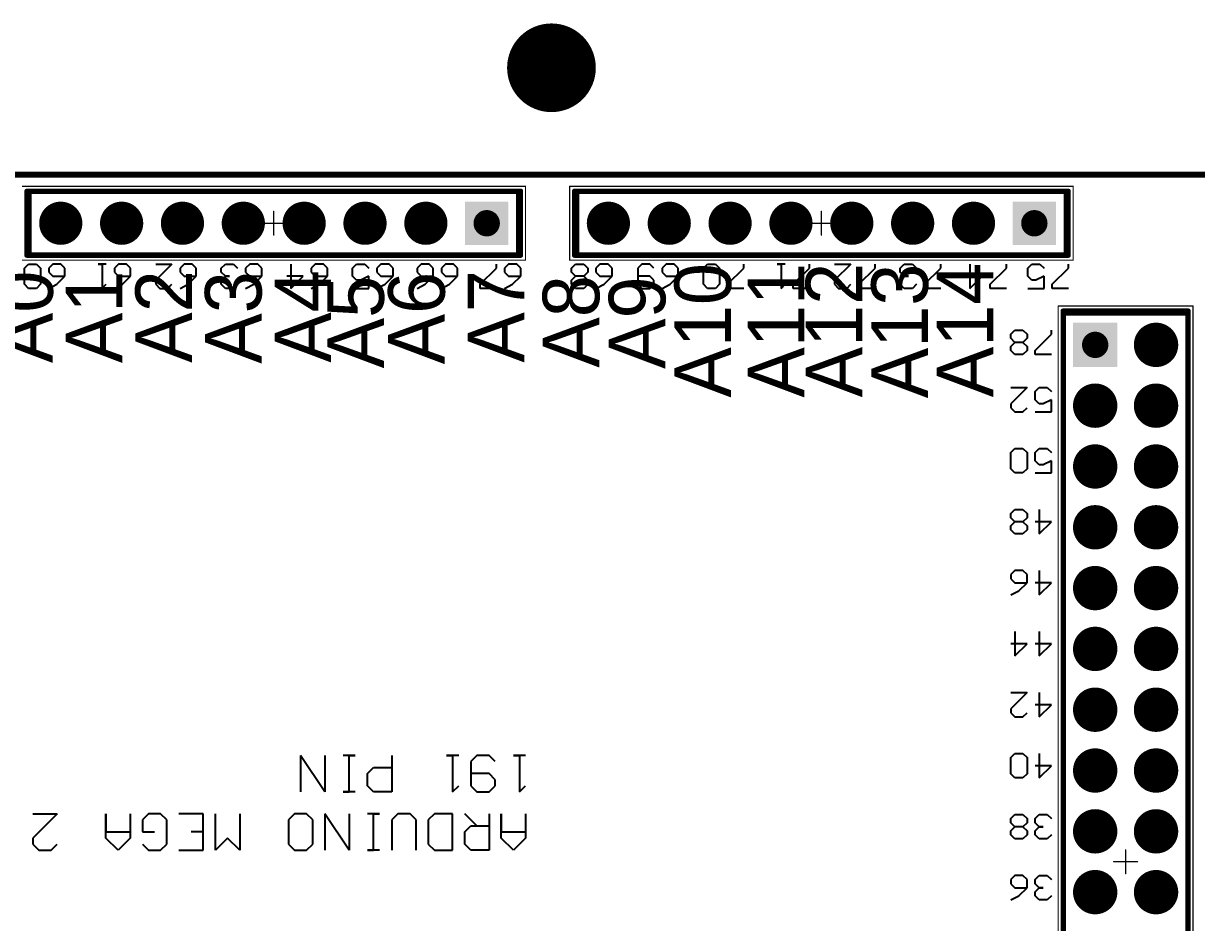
# Model space of a CAD drawing. Header units: millimetres. Extents: x 87 to 293, y -26 to 48.
# Drawn here: x 218.35 to 267.32, y 9.62 to 47.18 of the extents above; entities that cross this region are included whole.
import ezdxf

# ---------------------------------------------------------------- set-up
doc = ezdxf.new("R2010")
doc.units = ezdxf.units.MM
for name, color, linetype in [('BottomLayer', 5, 'Continuous'), ('BottomOverlay', 54, 'Continuous'), ('BottomSolder', 6, 'Continuous'), ('Mechanical13', 56, 'Continuous'), ('Mechanical15', 56, 'Continuous'), ('MultiLayer', 9, 'Continuous'), ('PadHoleLayer', 156, 'Continuous'), ('TopLayer', 1, 'Continuous'), ('TopOverlay', 2, 'Continuous'), ('TopSolder', 216, 'Continuous'), ('ViaHoleLayer', 16, 'Continuous')]:
    doc.layers.add(name, color=color, linetype=linetype)

# ---------------------------------------------------------------- blocks, each defined once
blk = doc.blocks.new('MEGA2560_8')
at = {"layer": 'BottomLayer'}
for points, const_width in [([(-34.702, 3.81, 1), (-33.878, 3.81, 1)], 0.825), ([(-32.162, 3.81, 1), (-31.338, 3.81, 1)], 0.825), ([(-34.702, 1.27, 1), (-33.878, 1.27, 1)], 0.825), ([(-32.162, 1.27, 1), (-31.338, 1.27, 1)], 0.825), ([(-34.702, -1.27, 1), (-33.878, -1.27, 1)], 0.825), ([(-32.162, -1.27, 1), (-31.338, -1.27, 1)], 0.825), ([(-34.702, -3.81, 1), (-33.878, -3.81, 1)], 0.825), ([(-32.162, -3.81, 1), (-31.338, -3.81, 1)], 0.825), ([(-34.702, -6.35, 1), (-33.878, -6.35, 1)], 0.825), ([(-32.162, -6.35, 1), (-31.338, -6.35, 1)], 0.825), ([(-34.702, -8.89, 1), (-33.878, -8.89, 1)], 0.825), ([(-32.162, -8.89, 1), (-31.338, -8.89, 1)], 0.825), ([(-34.702, -11.43, 1), (-33.878, -11.43, 1)], 0.825), ([(-32.162, -11.43, 1), (-31.338, -11.43, 1)], 0.825), ([(-34.702, -13.97, 1), (-33.878, -13.97, 1)], 0.825), ([(-32.162, -13.97, 1), (-31.338, -13.97, 1)], 0.825), ([(-34.702, -16.51, 1), (-33.878, -16.51, 1)], 0.825), ([(-32.162, -16.51, 1), (-31.338, -16.51, 1)], 0.825), ([(-34.702, -19.05, 1), (-33.878, -19.05, 1)], 0.825), ([(-27.07, -24.13, 1), (-26.27, -24.13, 1)], 0.8), ([(-24.53, -24.13, 1), (-23.73, -24.13, 1)], 0.8), ([(-21.99, -24.13, 1), (-21.19, -24.13, 1)], 0.8), ([(-19.45, -24.13, 1), (-18.65, -24.13, 1)], 0.8), ([(-16.91, -24.13, 1), (-16.11, -24.13, 1)], 0.8), ([(-14.37, -24.13, 1), (-13.57, -24.13, 1)], 0.8), ([(-11.83, -24.13, 1), (-11.03, -24.13, 1)], 0.8), ([(-4.21, -24.13, 1), (-3.41, -24.13, 1)], 0.8), ([(-1.67, -24.13, 1), (-0.87, -24.13, 1)], 0.8), ([(0.87, -24.13, 1), (1.67, -24.13, 1)], 0.8), ([(3.41, -24.13, 1), (4.21, -24.13, 1)], 0.8), ([(5.95, -24.13, 1), (6.75, -24.13, 1)], 0.8), ([(8.49, -24.13, 1), (9.29, -24.13, 1)], 0.8), ([(11.03, -24.13, 1), (11.83, -24.13, 1)], 0.8)]:
    blk.add_lwpolyline(points, format="xyb", close=True, dxfattribs=dict(at, const_width=const_width))
for points in [[(-30.925, -19.875), (-30.925, -18.225), (-32.575, -19.875), (-32.575, -18.225)], [(-30.01, -24.93), (-28.41, -24.93), (-30.01, -23.33), (-28.41, -23.33)], [(-7.15, -24.93), (-5.55, -24.93), (-7.15, -23.33), (-5.55, -23.33)]]:
    blk.add_solid(points, dxfattribs=at)
at = {"layer": 'BottomOverlay'}
for p, q in [((-7.973, 1.55), (-7.465, 2.057)), ((-7.465, 2.057), (-6.958, 1.55)), ((-6.45, 0.534), (-6.45, 2.057)), ((-6.45, 2.057), (-5.688, 2.057)), ((-5.688, 2.057), (-5.434, 1.804)), ((-4.926, 2.057), (-4.926, 0.534)), ((-4.164, 2.057), (-4.926, 2.057)), ((-3.911, 1.804), (-4.164, 2.057)), ((-3.403, 2.057), (-3.403, 0.788)), ((-2.387, 0.788), (-2.387, 2.057)), ((-1.879, 2.057), (-1.371, 2.057)), ((-1.371, 2.057), (-1.625, 2.057)), ((-1.625, 2.057), (-1.625, 0.534)), ((-0.61, 0.534), (-0.61, 2.057)), ((-0.61, 2.057), (0.406, 0.534)), ((0.406, 0.534), (0.406, 2.057)), ((1.168, 2.057), (0.914, 1.804)), ((1.676, 2.057), (1.168, 2.057)), ((1.93, 1.804), (1.676, 2.057)), ((3.961, 0.534), (3.961, 2.057)), ((3.961, 2.057), (4.469, 1.55)), ((4.469, 1.55), (4.977, 2.057)), ((4.977, 2.057), (4.977, 0.534)), ((6.5, 2.057), (5.484, 2.057)), ((5.484, 2.057), (5.484, 0.534)), ((7.262, 2.057), (7.008, 1.804)), ((7.77, 2.057), (7.262, 2.057)), ((8.024, 1.804), (7.77, 2.057)), ((8.531, 1.55), (9.039, 2.057)), ((9.039, 2.057), (9.547, 1.55)), ((11.832, 2.057), (11.578, 1.804)), ((12.34, 2.057), (11.832, 2.057)), ((12.594, 1.804), (12.34, 2.057)), ((-7.973, 0.534), (-7.973, 1.55)), ((-6.958, 1.55), (-6.958, 0.534)), ((-5.434, 1.804), (-5.434, 1.296)), ((-3.911, 0.788), (-3.911, 1.804)), ((0.914, 1.804), (0.914, 0.788)), ((1.93, 0.788), (1.93, 1.804)), ((7.008, 1.804), (7.008, 0.788)), ((8.531, 0.534), (8.531, 1.55)), ((9.547, 1.55), (9.547, 0.534)), ((11.578, 0.534), (12.594, 1.55)), ((12.594, 1.55), (12.594, 1.804)), ((-6.958, 1.296), (-7.973, 1.296)), ((-6.958, 0.534), (-6.958, 1.296)), ((-5.688, 1.042), (-6.45, 1.042)), ((-5.942, 1.042), (-5.434, 0.534)), ((-5.434, 1.296), (-5.688, 1.042)), ((5.484, 1.296), (5.992, 1.296)), ((8.024, 1.296), (7.516, 1.296)), ((8.024, 0.788), (8.024, 1.296)), ((9.547, 1.296), (8.531, 1.296)), ((9.547, 0.534), (9.547, 1.296)), ((-4.926, 0.534), (-4.164, 0.534)), ((-4.164, 0.534), (-3.911, 0.788)), ((-3.403, 0.788), (-3.149, 0.534)), ((-3.149, 0.534), (-2.641, 0.534)), ((-2.641, 0.534), (-2.387, 0.788)), ((-1.625, 0.534), (-1.879, 0.534)), ((-1.879, 0.534), (-1.371, 0.534)), ((0.914, 0.788), (1.168, 0.534)), ((1.168, 0.534), (1.676, 0.534)), ((1.676, 0.534), (1.93, 0.788)), ((5.484, 0.534), (6.5, 0.534)), ((7.008, 0.788), (7.262, 0.534)), ((7.262, 0.534), (7.77, 0.534)), ((7.77, 0.534), (8.024, 0.788)), ((12.594, 0.534), (11.578, 0.534)), ((-7.719, -0.38), (-7.973, -0.634)), ((-7.719, -1.904), (-7.719, -0.38)), ((-6.45, -0.38), (-6.704, -0.634)), ((-5.942, -0.38), (-6.45, -0.38)), ((-5.688, -0.634), (-5.942, -0.38)), ((-4.926, -0.38), (-5.18, -0.634)), ((-4.926, -1.904), (-4.926, -0.38)), ((-2.387, -1.904), (-2.387, -0.38)), ((-2.387, -0.38), (-1.625, -0.38)), ((-1.625, -0.38), (-1.371, -0.634)), ((-0.864, -0.38), (-0.356, -0.38)), ((-0.356, -0.38), (-0.61, -0.38)), ((-0.61, -0.38), (-0.61, -1.904)), ((0.406, -1.904), (0.406, -0.38)), ((0.406, -0.38), (1.422, -1.904)), ((1.422, -1.904), (1.422, -0.38)), ((-6.704, -0.634), (-6.704, -0.888)), ((-6.704, -0.888), (-6.45, -1.142)), ((-5.688, -1.65), (-5.688, -0.634)), ((-1.371, -0.634), (-1.371, -1.142)), ((-6.45, -1.142), (-5.688, -1.142)), ((-1.625, -1.396), (-2.387, -1.396)), ((-1.371, -1.142), (-1.625, -1.396)), ((-7.973, -1.904), (-7.465, -1.904)), ((-7.465, -1.904), (-7.719, -1.904)), ((-6.704, -1.65), (-6.45, -1.904)), ((-6.45, -1.904), (-5.942, -1.904)), ((-5.942, -1.904), (-5.688, -1.65)), ((-5.18, -1.904), (-4.672, -1.904)), ((-4.672, -1.904), (-4.926, -1.904)), ((-0.61, -1.904), (-0.864, -1.904)), ((-0.864, -1.904), (-0.356, -1.904))]:
    blk.add_line(p, q, dxfattribs=at)
at = {"layer": 'BottomSolder'}
for points, const_width in [([(-34.753, 3.81, 1), (-33.827, 3.81, 1)], 0.927), ([(-32.213, 3.81, 1), (-31.287, 3.81, 1)], 0.927), ([(-34.753, 1.27, 1), (-33.827, 1.27, 1)], 0.927), ([(-32.213, 1.27, 1), (-31.287, 1.27, 1)], 0.927), ([(-34.753, -1.27, 1), (-33.827, -1.27, 1)], 0.927), ([(-32.213, -1.27, 1), (-31.287, -1.27, 1)], 0.927), ([(-34.753, -3.81, 1), (-33.827, -3.81, 1)], 0.927), ([(-32.213, -3.81, 1), (-31.287, -3.81, 1)], 0.927), ([(-34.753, -6.35, 1), (-33.827, -6.35, 1)], 0.927), ([(-32.213, -6.35, 1), (-31.287, -6.35, 1)], 0.927), ([(-34.753, -8.89, 1), (-33.827, -8.89, 1)], 0.927), ([(-32.213, -8.89, 1), (-31.287, -8.89, 1)], 0.927), ([(-34.753, -11.43, 1), (-33.827, -11.43, 1)], 0.927), ([(-32.213, -11.43, 1), (-31.287, -11.43, 1)], 0.927), ([(-34.753, -13.97, 1), (-33.827, -13.97, 1)], 0.927), ([(-32.213, -13.97, 1), (-31.287, -13.97, 1)], 0.927), ([(-34.753, -16.51, 1), (-33.827, -16.51, 1)], 0.927), ([(-32.213, -16.51, 1), (-31.287, -16.51, 1)], 0.927), ([(-34.753, -19.05, 1), (-33.827, -19.05, 1)], 0.927), ([(-27.121, -24.13, 1), (-26.219, -24.13, 1)], 0.902), ([(-24.581, -24.13, 1), (-23.679, -24.13, 1)], 0.902), ([(-22.041, -24.13, 1), (-21.139, -24.13, 1)], 0.902), ([(-19.501, -24.13, 1), (-18.599, -24.13, 1)], 0.902), ([(-16.961, -24.13, 1), (-16.059, -24.13, 1)], 0.902), ([(-14.421, -24.13, 1), (-13.519, -24.13, 1)], 0.902), ([(-11.881, -24.13, 1), (-10.979, -24.13, 1)], 0.902), ([(-4.261, -24.13, 1), (-3.359, -24.13, 1)], 0.902), ([(-1.721, -24.13, 1), (-0.819, -24.13, 1)], 0.902), ([(0.819, -24.13, 1), (1.721, -24.13, 1)], 0.902), ([(3.359, -24.13, 1), (4.261, -24.13, 1)], 0.902), ([(5.899, -24.13, 1), (6.801, -24.13, 1)], 0.902), ([(8.439, -24.13, 1), (9.341, -24.13, 1)], 0.902), ([(10.979, -24.13, 1), (11.881, -24.13, 1)], 0.902)]:
    blk.add_lwpolyline(points, format="xyb", close=True, dxfattribs=dict(at, const_width=const_width))
for points in [[(-30.823, -19.977), (-30.823, -18.123), (-32.677, -19.977), (-32.677, -18.123)], [(-30.112, -25.032), (-28.308, -25.032), (-30.112, -23.228), (-28.308, -23.228)], [(-7.252, -25.032), (-5.448, -25.032), (-7.252, -23.228), (-5.448, -23.228)]]:
    blk.add_solid(points, dxfattribs=at)
at = {"layer": 'Mechanical13', "const_width": 0.1}
for points in [[(-35.56, 25.4), (-35.56, -20.32)], [(-30.48, 25.4), (-30.48, -20.32)], [(-30.48, -20.32), (-35.56, -20.32)], [(-30.48, -22.86), (-30.48, -25.4)], [(-10.16, -22.86), (-30.48, -22.86)], [(-10.16, -22.86), (-10.16, -25.4)], [(-7.62, -22.86), (-7.62, -25.4)], [(12.7, -22.86), (-7.62, -22.86)], [(12.7, -22.86), (12.7, -25.4)], [(-10.16, -25.4), (-30.48, -25.4)], [(12.7, -25.4), (-7.62, -25.4)]]:
    blk.add_lwpolyline(points, dxfattribs=at)
at = {"layer": 'Mechanical13', "const_width": 0.05}
for points in [[(-35.585, -20.32, 1), (-35.535, -20.32, 1)], [(-35.585, -20.32, 1), (-35.535, -20.32, 1)], [(-30.505, -20.32, 1), (-30.455, -20.32, 1)], [(-30.505, -20.32, 1), (-30.455, -20.32, 1)], [(-30.505, -22.86, 1), (-30.455, -22.86, 1)], [(-30.505, -22.86, 1), (-30.455, -22.86, 1)], [(-10.185, -22.86, 1), (-10.135, -22.86, 1)], [(-10.185, -22.86, 1), (-10.135, -22.86, 1)], [(-7.645, -22.86, 1), (-7.595, -22.86, 1)], [(-7.645, -22.86, 1), (-7.595, -22.86, 1)], [(12.675, -22.86, 1), (12.725, -22.86, 1)], [(12.675, -22.86, 1), (12.725, -22.86, 1)], [(-30.505, -25.4, 1), (-30.455, -25.4, 1)], [(-30.505, -25.4, 1), (-30.455, -25.4, 1)], [(-10.185, -25.4, 1), (-10.135, -25.4, 1)], [(-10.185, -25.4, 1), (-10.135, -25.4, 1)], [(-7.645, -25.4, 1), (-7.595, -25.4, 1)], [(-7.645, -25.4, 1), (-7.595, -25.4, 1)], [(12.675, -25.4, 1), (12.725, -25.4, 1)], [(12.675, -25.4, 1), (12.725, -25.4, 1)]]:
    blk.add_lwpolyline(points, format="xyb", close=True, dxfattribs=at)
at = {"layer": 'Mechanical15', "const_width": 0.05}
for points in [[(-35.835, 25.75), (-35.835, -20.67)], [(-30.205, 25.75), (-30.205, -20.67)], [(-33.02, 3.04), (-33.02, 2.04)], [(-32.52, 2.54), (-33.52, 2.54)], [(-30.205, -20.67), (-35.835, -20.67)], [(-30.83, -22.585), (-30.83, -25.675)], [(-9.81, -22.585), (-30.83, -22.585)], [(-9.81, -22.585), (-9.81, -25.675)], [(-7.97, -22.585), (-7.97, -25.675)], [(13.05, -22.585), (-7.97, -22.585)], [(-20.32, -23.63), (-20.32, -24.63)], [(2.54, -23.63), (2.54, -24.63)], [(-19.82, -24.13), (-20.82, -24.13)], [(3.04, -24.13), (2.04, -24.13)], [(-9.81, -25.675), (-30.83, -25.675)], [(13.05, -25.675), (-7.97, -25.675)]]:
    blk.add_lwpolyline(points, dxfattribs=at)
at = {"layer": 'Mechanical15', "const_width": 0.025}
for points in [[(-33.032, 3.04, 1), (-33.008, 3.04, 1)], [(-33.532, 2.54, 1), (-33.507, 2.54, 1)], [(-32.533, 2.54, 1), (-32.508, 2.54, 1)], [(-33.032, 2.04, 1), (-33.008, 2.04, 1)], [(-35.848, -20.67, 1), (-35.823, -20.67, 1)], [(-35.848, -20.67, 1), (-35.823, -20.67, 1)], [(-30.217, -20.67, 1), (-30.192, -20.67, 1)], [(-30.217, -20.67, 1), (-30.192, -20.67, 1)], [(-30.842, -22.585, 1), (-30.817, -22.585, 1)], [(-30.842, -22.585, 1), (-30.817, -22.585, 1)], [(-9.823, -22.585, 1), (-9.798, -22.585, 1)], [(-9.823, -22.585, 1), (-9.798, -22.585, 1)], [(-7.982, -22.585, 1), (-7.957, -22.585, 1)], [(-7.982, -22.585, 1), (-7.957, -22.585, 1)], [(-20.332, -23.63, 1), (-20.308, -23.63, 1)], [(2.528, -23.63, 1), (2.552, -23.63, 1)], [(-20.832, -24.13, 1), (-20.807, -24.13, 1)], [(-19.833, -24.13, 1), (-19.808, -24.13, 1)], [(2.028, -24.13, 1), (2.053, -24.13, 1)], [(3.027, -24.13, 1), (3.052, -24.13, 1)], [(-20.332, -24.63, 1), (-20.308, -24.63, 1)], [(2.528, -24.63, 1), (2.552, -24.63, 1)], [(-30.842, -25.675, 1), (-30.817, -25.675, 1)], [(-30.842, -25.675, 1), (-30.817, -25.675, 1)], [(-9.823, -25.675, 1), (-9.798, -25.675, 1)], [(-9.823, -25.675, 1), (-9.798, -25.675, 1)], [(-7.982, -25.675, 1), (-7.957, -25.675, 1)], [(-7.982, -25.675, 1), (-7.957, -25.675, 1)]]:
    blk.add_lwpolyline(points, format="xyb", close=True, dxfattribs=at)
at = {"layer": 'MultiLayer'}
for points, const_width in [([(-34.702, 3.81, 1), (-33.878, 3.81, 1)], 0.825), ([(-32.162, 3.81, 1), (-31.338, 3.81, 1)], 0.825), ([(-34.702, 1.27, 1), (-33.878, 1.27, 1)], 0.825), ([(-32.162, 1.27, 1), (-31.338, 1.27, 1)], 0.825), ([(-34.702, -1.27, 1), (-33.878, -1.27, 1)], 0.825), ([(-32.162, -1.27, 1), (-31.338, -1.27, 1)], 0.825), ([(-34.702, -3.81, 1), (-33.878, -3.81, 1)], 0.825), ([(-32.162, -3.81, 1), (-31.338, -3.81, 1)], 0.825), ([(-34.702, -6.35, 1), (-33.878, -6.35, 1)], 0.825), ([(-32.162, -6.35, 1), (-31.338, -6.35, 1)], 0.825), ([(-34.702, -8.89, 1), (-33.878, -8.89, 1)], 0.825), ([(-32.162, -8.89, 1), (-31.338, -8.89, 1)], 0.825), ([(-34.702, -11.43, 1), (-33.878, -11.43, 1)], 0.825), ([(-32.162, -11.43, 1), (-31.338, -11.43, 1)], 0.825), ([(-34.702, -13.97, 1), (-33.878, -13.97, 1)], 0.825), ([(-32.162, -13.97, 1), (-31.338, -13.97, 1)], 0.825), ([(-34.702, -16.51, 1), (-33.878, -16.51, 1)], 0.825), ([(-32.162, -16.51, 1), (-31.338, -16.51, 1)], 0.825), ([(-34.702, -19.05, 1), (-33.878, -19.05, 1)], 0.825), ([(-27.07, -24.13, 1), (-26.27, -24.13, 1)], 0.8), ([(-24.53, -24.13, 1), (-23.73, -24.13, 1)], 0.8), ([(-21.99, -24.13, 1), (-21.19, -24.13, 1)], 0.8), ([(-19.45, -24.13, 1), (-18.65, -24.13, 1)], 0.8), ([(-16.91, -24.13, 1), (-16.11, -24.13, 1)], 0.8), ([(-14.37, -24.13, 1), (-13.57, -24.13, 1)], 0.8), ([(-11.83, -24.13, 1), (-11.03, -24.13, 1)], 0.8), ([(-4.21, -24.13, 1), (-3.41, -24.13, 1)], 0.8), ([(-1.67, -24.13, 1), (-0.87, -24.13, 1)], 0.8), ([(0.87, -24.13, 1), (1.67, -24.13, 1)], 0.8), ([(3.41, -24.13, 1), (4.21, -24.13, 1)], 0.8), ([(5.95, -24.13, 1), (6.75, -24.13, 1)], 0.8), ([(8.49, -24.13, 1), (9.29, -24.13, 1)], 0.8), ([(11.03, -24.13, 1), (11.83, -24.13, 1)], 0.8)]:
    blk.add_lwpolyline(points, format="xyb", close=True, dxfattribs=dict(at, const_width=const_width))
for points in [[(-30.925, -19.875), (-30.925, -18.225), (-32.575, -19.875), (-32.575, -18.225)], [(-30.01, -24.93), (-28.41, -24.93), (-30.01, -23.33), (-28.41, -23.33)], [(-7.15, -24.93), (-5.55, -24.93), (-7.15, -23.33), (-5.55, -23.33)]]:
    blk.add_solid(points, dxfattribs=at)
at = {"layer": 'PadHoleLayer', "const_width": 0.55}
for points in [[(-34.565, 3.81, 1), (-34.015, 3.81, 1)], [(-32.025, 3.81, 1), (-31.475, 3.81, 1)], [(-34.565, 1.27, 1), (-34.015, 1.27, 1)], [(-32.025, 1.27, 1), (-31.475, 1.27, 1)], [(-34.565, -1.27, 1), (-34.015, -1.27, 1)], [(-32.025, -1.27, 1), (-31.475, -1.27, 1)], [(-34.565, -3.81, 1), (-34.015, -3.81, 1)], [(-32.025, -3.81, 1), (-31.475, -3.81, 1)], [(-34.565, -6.35, 1), (-34.015, -6.35, 1)], [(-32.025, -6.35, 1), (-31.475, -6.35, 1)], [(-34.565, -8.89, 1), (-34.015, -8.89, 1)], [(-32.025, -8.89, 1), (-31.475, -8.89, 1)], [(-34.565, -11.43, 1), (-34.015, -11.43, 1)], [(-32.025, -11.43, 1), (-31.475, -11.43, 1)], [(-34.565, -13.97, 1), (-34.015, -13.97, 1)], [(-32.025, -13.97, 1), (-31.475, -13.97, 1)], [(-34.565, -16.51, 1), (-34.015, -16.51, 1)], [(-32.025, -16.51, 1), (-31.475, -16.51, 1)], [(-34.565, -19.05, 1), (-34.015, -19.05, 1)], [(-32.025, -19.05, 1), (-31.475, -19.05, 1)], [(-29.485, -24.13, 1), (-28.935, -24.13, 1)], [(-26.945, -24.13, 1), (-26.395, -24.13, 1)], [(-24.405, -24.13, 1), (-23.855, -24.13, 1)], [(-21.865, -24.13, 1), (-21.315, -24.13, 1)], [(-19.325, -24.13, 1), (-18.775, -24.13, 1)], [(-16.785, -24.13, 1), (-16.235, -24.13, 1)], [(-14.245, -24.13, 1), (-13.695, -24.13, 1)], [(-11.705, -24.13, 1), (-11.155, -24.13, 1)], [(-6.625, -24.13, 1), (-6.075, -24.13, 1)], [(-4.085, -24.13, 1), (-3.535, -24.13, 1)], [(-1.545, -24.13, 1), (-0.995, -24.13, 1)], [(0.995, -24.13, 1), (1.545, -24.13, 1)], [(3.535, -24.13, 1), (4.085, -24.13, 1)], [(6.075, -24.13, 1), (6.625, -24.13, 1)], [(8.615, -24.13, 1), (9.165, -24.13, 1)], [(11.155, -24.13, 1), (11.705, -24.13, 1)]]:
    blk.add_lwpolyline(points, format="xyb", close=True, dxfattribs=at)
at = {"layer": 'TopLayer'}
for points, const_width in [([(-34.702, 3.81, 1), (-33.878, 3.81, 1)], 0.825), ([(-32.162, 3.81, 1), (-31.338, 3.81, 1)], 0.825), ([(-34.702, 1.27, 1), (-33.878, 1.27, 1)], 0.825), ([(-32.162, 1.27, 1), (-31.338, 1.27, 1)], 0.825), ([(-34.702, -1.27, 1), (-33.878, -1.27, 1)], 0.825), ([(-32.162, -1.27, 1), (-31.338, -1.27, 1)], 0.825), ([(-34.702, -3.81, 1), (-33.878, -3.81, 1)], 0.825), ([(-32.162, -3.81, 1), (-31.338, -3.81, 1)], 0.825), ([(-34.702, -6.35, 1), (-33.878, -6.35, 1)], 0.825), ([(-32.162, -6.35, 1), (-31.338, -6.35, 1)], 0.825), ([(-34.702, -8.89, 1), (-33.878, -8.89, 1)], 0.825), ([(-32.162, -8.89, 1), (-31.338, -8.89, 1)], 0.825), ([(-34.702, -11.43, 1), (-33.878, -11.43, 1)], 0.825), ([(-32.162, -11.43, 1), (-31.338, -11.43, 1)], 0.825), ([(-34.702, -13.97, 1), (-33.878, -13.97, 1)], 0.825), ([(-32.162, -13.97, 1), (-31.338, -13.97, 1)], 0.825), ([(-34.702, -16.51, 1), (-33.878, -16.51, 1)], 0.825), ([(-32.162, -16.51, 1), (-31.338, -16.51, 1)], 0.825), ([(-34.702, -19.05, 1), (-33.878, -19.05, 1)], 0.825), ([(-27.07, -24.13, 1), (-26.27, -24.13, 1)], 0.8), ([(-24.53, -24.13, 1), (-23.73, -24.13, 1)], 0.8), ([(-21.99, -24.13, 1), (-21.19, -24.13, 1)], 0.8), ([(-19.45, -24.13, 1), (-18.65, -24.13, 1)], 0.8), ([(-16.91, -24.13, 1), (-16.11, -24.13, 1)], 0.8), ([(-14.37, -24.13, 1), (-13.57, -24.13, 1)], 0.8), ([(-11.83, -24.13, 1), (-11.03, -24.13, 1)], 0.8), ([(-4.21, -24.13, 1), (-3.41, -24.13, 1)], 0.8), ([(-1.67, -24.13, 1), (-0.87, -24.13, 1)], 0.8), ([(0.87, -24.13, 1), (1.67, -24.13, 1)], 0.8), ([(3.41, -24.13, 1), (4.21, -24.13, 1)], 0.8), ([(5.95, -24.13, 1), (6.75, -24.13, 1)], 0.8), ([(8.49, -24.13, 1), (9.29, -24.13, 1)], 0.8), ([(11.03, -24.13, 1), (11.83, -24.13, 1)], 0.8)]:
    blk.add_lwpolyline(points, format="xyb", close=True, dxfattribs=dict(at, const_width=const_width))
for points in [[(-30.925, -19.875), (-30.925, -18.225), (-32.575, -19.875), (-32.575, -18.225)], [(-30.01, -24.93), (-28.41, -24.93), (-30.01, -23.33), (-28.41, -23.33)], [(-7.15, -24.93), (-5.55, -24.93), (-7.15, -23.33), (-5.55, -23.33)]]:
    blk.add_solid(points, dxfattribs=at)
at = {"layer": 'TopOverlay'}
for p, q in [((-29.92, 3.963), (-29.751, 4.133)), ((-29.751, 4.133), (-29.412, 4.133)), ((-29.412, 4.133), (-29.243, 3.963)), ((-29.243, 3.963), (-29.243, 3.794)), ((-28.566, 3.963), (-28.904, 3.625)), ((-28.227, 4.133), (-28.566, 3.963)), ((-29.412, 3.625), (-29.581, 3.625)), ((-29.581, 3.625), (-29.412, 3.625)), ((-29.243, 3.794), (-29.412, 3.625)), ((-29.412, 3.625), (-29.243, 3.456)), ((-29.243, 3.456), (-29.243, 3.286)), ((-28.904, 3.625), (-28.904, 3.286)), ((-28.396, 3.625), (-28.904, 3.625)), ((-28.227, 3.456), (-28.396, 3.625)), ((-28.227, 3.286), (-28.227, 3.456)), ((-29.751, 3.117), (-29.92, 3.286)), ((-29.412, 3.117), (-29.751, 3.117)), ((-29.243, 3.286), (-29.412, 3.117)), ((-28.904, 3.286), (-28.735, 3.117)), ((-28.735, 3.117), (-28.396, 3.117)), ((-28.396, 3.117), (-28.227, 3.286)), ((-29.92, 1.415), (-29.751, 1.585)), ((-29.751, 1.585), (-29.412, 1.585)), ((-29.412, 1.585), (-29.243, 1.415)), ((-28.904, 1.415), (-28.735, 1.585)), ((-28.735, 1.585), (-28.396, 1.585)), ((-28.396, 1.585), (-28.227, 1.415)), ((-29.412, 1.077), (-29.581, 1.077)), ((-29.581, 1.077), (-29.412, 1.077)), ((-29.243, 1.246), (-29.412, 1.077)), ((-29.412, 1.077), (-29.243, 0.908)), ((-29.243, 1.415), (-29.243, 1.246)), ((-28.904, 1.246), (-28.904, 1.415)), ((-28.735, 1.077), (-28.904, 1.246)), ((-28.904, 0.908), (-28.735, 1.077)), ((-28.735, 1.077), (-28.396, 1.077)), ((-28.227, 1.246), (-28.396, 1.077)), ((-28.396, 1.077), (-28.227, 0.908)), ((-28.227, 1.415), (-28.227, 1.246)), ((-29.751, 0.569), (-29.92, 0.738)), ((-29.412, 0.569), (-29.751, 0.569)), ((-29.243, 0.738), (-29.412, 0.569)), ((-29.243, 0.908), (-29.243, 0.738)), ((-28.904, 0.738), (-28.904, 0.908)), ((-28.735, 0.569), (-28.904, 0.738)), ((-28.396, 0.569), (-28.735, 0.569)), ((-28.227, 0.738), (-28.396, 0.569)), ((-28.227, 0.908), (-28.227, 0.738)), ((-29.412, -0.963), (-29.92, -1.471)), ((-29.412, -1.979), (-29.412, -0.963)), ((-28.904, -1.132), (-28.735, -0.963)), ((-28.735, -0.963), (-28.396, -0.963)), ((-28.396, -0.963), (-28.227, -1.132)), ((-28.904, -1.81), (-28.904, -1.132)), ((-28.227, -1.132), (-28.227, -1.81)), ((-29.92, -1.471), (-29.243, -1.471)), ((-28.735, -1.979), (-28.904, -1.81)), ((-28.227, -1.81), (-28.396, -1.979)), ((-28.396, -1.979), (-28.735, -1.979)), ((-29.412, -3.511), (-29.92, -4.019)), ((-29.412, -4.527), (-29.412, -3.511)), ((-28.735, -3.511), (-28.904, -3.68)), ((-28.904, -4.527), (-28.227, -3.85)), ((-28.396, -3.511), (-28.735, -3.511)), ((-28.227, -3.68), (-28.396, -3.511)), ((-28.227, -3.85), (-28.227, -3.68)), ((-29.92, -4.019), (-29.243, -4.019)), ((-28.227, -4.527), (-28.904, -4.527)), ((-29.412, -6.059), (-29.92, -6.567)), ((-29.412, -7.075), (-29.412, -6.059)), ((-28.396, -6.059), (-28.904, -6.567)), ((-28.396, -7.075), (-28.396, -6.059)), ((-29.92, -6.567), (-29.243, -6.567)), ((-28.904, -6.567), (-28.227, -6.567)), ((-29.412, -8.607), (-29.92, -9.115)), ((-29.412, -9.623), (-29.412, -8.607)), ((-28.566, -8.776), (-28.904, -9.115)), ((-28.227, -8.607), (-28.566, -8.776)), ((-29.92, -9.115), (-29.243, -9.115)), ((-28.904, -9.115), (-28.904, -9.453)), ((-28.396, -9.115), (-28.904, -9.115)), ((-28.227, -9.284), (-28.396, -9.115)), ((-28.227, -9.453), (-28.227, -9.284)), ((-28.904, -9.453), (-28.735, -9.623)), ((-28.735, -9.623), (-28.396, -9.623)), ((-28.396, -9.623), (-28.227, -9.453)), ((-29.412, -11.155), (-29.92, -11.663)), ((-29.412, -12.171), (-29.412, -11.155)), ((-28.904, -11.324), (-28.735, -11.155)), ((-28.735, -11.155), (-28.396, -11.155)), ((-28.396, -11.155), (-28.227, -11.324)), ((-29.92, -11.663), (-29.243, -11.663)), ((-28.904, -11.493), (-28.904, -11.324)), ((-28.735, -11.663), (-28.904, -11.493)), ((-28.904, -11.832), (-28.735, -11.663)), ((-28.735, -11.663), (-28.396, -11.663)), ((-28.227, -11.493), (-28.396, -11.663)), ((-28.396, -11.663), (-28.227, -11.832)), ((-28.227, -11.324), (-28.227, -11.493)), ((-28.904, -12.001), (-28.904, -11.832)), ((-28.735, -12.171), (-28.904, -12.001)), ((-28.396, -12.171), (-28.735, -12.171)), ((-28.227, -12.001), (-28.396, -12.171)), ((-28.227, -11.832), (-28.227, -12.001)), ((-29.243, -13.703), (-29.92, -13.703)), ((-29.92, -13.703), (-29.92, -14.211)), ((-28.904, -13.872), (-28.735, -13.703)), ((-28.735, -13.703), (-28.396, -13.703)), ((-28.396, -13.703), (-28.227, -13.872)), ((-29.92, -14.211), (-29.581, -14.041)), ((-29.581, -14.041), (-29.412, -14.041)), ((-29.412, -14.041), (-29.243, -14.211)), ((-28.904, -14.549), (-28.904, -13.872)), ((-28.227, -13.872), (-28.227, -14.549)), ((-29.751, -14.719), (-29.92, -14.549)), ((-29.243, -14.549), (-29.412, -14.719)), ((-29.243, -14.211), (-29.243, -14.549)), ((-28.735, -14.719), (-28.904, -14.549)), ((-28.227, -14.549), (-28.396, -14.719)), ((-29.412, -14.719), (-29.751, -14.719)), ((-28.396, -14.719), (-28.735, -14.719)), ((-29.243, -16.251), (-29.92, -16.251)), ((-29.92, -16.251), (-29.92, -16.759)), ((-29.92, -16.759), (-29.581, -16.589)), ((-29.581, -16.589), (-29.412, -16.589)), ((-29.412, -16.589), (-29.243, -16.759)), ((-28.735, -16.251), (-28.904, -16.42)), ((-28.904, -17.266), (-28.227, -16.589)), ((-28.396, -16.251), (-28.735, -16.251)), ((-28.227, -16.42), (-28.396, -16.251)), ((-28.227, -16.589), (-28.227, -16.42)), ((-29.751, -17.266), (-29.92, -17.097)), ((-29.243, -17.097), (-29.412, -17.266)), ((-29.243, -16.759), (-29.243, -17.097)), ((-29.412, -17.266), (-29.751, -17.266)), ((-28.227, -17.266), (-28.904, -17.266)), ((-29.92, -18.646), (-29.243, -18.646)), ((-29.243, -18.816), (-29.92, -19.493)), ((-29.243, -18.646), (-29.243, -18.816)), ((-28.904, -18.816), (-28.735, -18.646)), ((-28.904, -18.985), (-28.904, -18.816)), ((-28.735, -19.154), (-28.904, -18.985)), ((-28.735, -18.646), (-28.396, -18.646)), ((-28.396, -18.646), (-28.227, -18.816)), ((-28.227, -18.985), (-28.396, -19.154)), ((-28.227, -18.816), (-28.227, -18.985)), ((-29.92, -19.493), (-29.92, -19.662)), ((-28.904, -19.323), (-28.735, -19.154)), ((-28.904, -19.493), (-28.904, -19.323)), ((-28.735, -19.662), (-28.904, -19.493)), ((-28.735, -19.154), (-28.396, -19.154)), ((-28.396, -19.154), (-28.227, -19.323)), ((-28.227, -19.493), (-28.396, -19.662)), ((-28.227, -19.323), (-28.227, -19.493)), ((-28.396, -19.662), (-28.735, -19.662)), ((-30.631, -21.411), (-29.954, -21.411)), ((-29.954, -21.411), (-29.954, -21.581)), ((-28.938, -21.411), (-29.615, -21.411)), ((-29.615, -21.411), (-29.615, -21.919)), ((-28.044, -21.411), (-27.367, -21.411)), ((-27.367, -21.411), (-27.367, -21.581)), ((-26.52, -21.411), (-27.028, -21.919)), ((-26.52, -22.427), (-26.52, -21.411)), ((-25.304, -21.411), (-24.627, -21.411)), ((-24.627, -21.411), (-24.627, -21.581)), ((-24.289, -21.581), (-24.119, -21.411)), ((-24.119, -21.411), (-23.781, -21.411)), ((-23.781, -21.411), (-23.611, -21.581)), ((-22.565, -21.411), (-21.888, -21.411)), ((-21.888, -21.411), (-21.888, -21.581)), ((-21.38, -21.411), (-21.549, -21.581)), ((-21.041, -21.411), (-21.38, -21.411)), ((-20.872, -21.581), (-21.041, -21.411)), ((-19.825, -21.411), (-19.148, -21.411)), ((-19.148, -21.411), (-19.148, -21.581)), ((-18.64, -21.411), (-18.809, -21.581)), ((-18.64, -22.427), (-18.64, -21.411)), ((-17.086, -21.411), (-16.408, -21.411)), ((-16.408, -21.411), (-16.408, -21.581)), ((-16.07, -21.581), (-15.901, -21.411)), ((-15.901, -21.411), (-15.562, -21.411)), ((-15.562, -21.411), (-15.393, -21.581)), ((-13.669, -21.411), (-14.007, -21.581)), ((-13.161, -21.411), (-13.33, -21.581)), ((-12.822, -21.411), (-13.161, -21.411)), ((-12.653, -21.581), (-12.822, -21.411)), ((-10.909, -21.411), (-11.248, -21.581)), ((-10.571, -21.581), (-10.402, -21.411)), ((-10.402, -21.411), (-10.063, -21.411)), ((-10.063, -21.411), (-9.894, -21.581)), ((-7.093, -21.411), (-7.431, -21.581)), ((-6.754, -21.411), (-6.077, -21.411)), ((-6.077, -21.411), (-6.077, -21.581)), ((-4.458, -21.411), (-4.797, -21.581)), ((-3.442, -21.411), (-3.781, -21.581)), ((-1.766, -21.411), (-2.105, -21.581)), ((-0.75, -21.411), (-1.428, -21.411)), ((-1.428, -21.411), (-1.428, -21.919)), ((0.973, -21.411), (0.635, -21.581)), ((1.82, -21.411), (1.312, -21.919)), ((1.82, -22.427), (1.82, -21.411)), ((3.713, -21.411), (3.374, -21.581)), ((4.052, -21.581), (4.221, -21.411)), ((4.221, -21.411), (4.559, -21.411)), ((4.559, -21.411), (4.729, -21.581)), ((6.453, -21.411), (6.114, -21.581)), ((6.96, -21.411), (6.791, -21.581)), ((7.299, -21.411), (6.96, -21.411)), ((7.468, -21.581), (7.299, -21.411)), ((9.192, -21.411), (8.854, -21.581)), ((9.7, -21.411), (9.531, -21.581)), ((9.7, -22.427), (9.7, -21.411)), ((11.932, -21.411), (11.593, -21.581)), ((12.27, -21.581), (12.44, -21.411)), ((12.44, -21.411), (12.778, -21.411)), ((12.778, -21.411), (12.947, -21.581)), ((-29.954, -21.581), (-30.631, -22.258)), ((-29.615, -21.919), (-29.277, -21.75)), ((-29.277, -21.75), (-29.107, -21.75)), ((-29.107, -21.75), (-28.938, -21.919)), ((-28.938, -21.919), (-28.938, -22.258)), ((-27.367, -21.581), (-28.044, -22.258)), ((-27.028, -21.919), (-26.351, -21.919)), ((-24.627, -21.581), (-25.304, -22.258)), ((-23.781, -21.919), (-23.95, -21.919)), ((-23.95, -21.919), (-23.781, -21.919)), ((-23.611, -21.75), (-23.781, -21.919)), ((-23.781, -21.919), (-23.611, -22.088)), ((-23.611, -21.581), (-23.611, -21.75)), ((-21.888, -21.581), (-22.565, -22.258)), ((-21.549, -22.427), (-20.872, -21.75)), ((-20.872, -21.75), (-20.872, -21.581)), ((-19.148, -21.581), (-19.825, -22.258)), ((-16.408, -21.581), (-17.086, -22.258)), ((-16.07, -22.258), (-16.07, -21.581)), ((-15.393, -21.581), (-15.393, -22.258)), ((-14.007, -21.581), (-14.346, -21.919)), ((-14.346, -21.919), (-14.346, -22.258)), ((-13.838, -21.919), (-14.346, -21.919)), ((-13.669, -22.088), (-13.838, -21.919)), ((-13.33, -21.581), (-13.33, -21.75)), ((-13.33, -21.75), (-13.161, -21.919)), ((-13.161, -21.919), (-12.653, -21.919)), ((-12.653, -22.258), (-12.653, -21.581)), ((-11.248, -21.581), (-11.587, -21.919)), ((-11.587, -21.919), (-11.587, -22.258)), ((-11.079, -21.919), (-11.587, -21.919)), ((-10.909, -22.088), (-11.079, -21.919)), ((-10.571, -21.75), (-10.571, -21.581)), ((-10.402, -21.919), (-10.571, -21.75)), ((-10.571, -22.088), (-10.402, -21.919)), ((-10.402, -21.919), (-10.063, -21.919)), ((-9.894, -21.75), (-10.063, -21.919)), ((-10.063, -21.919), (-9.894, -22.088)), ((-9.894, -21.581), (-9.894, -21.75)), ((-7.431, -21.581), (-7.77, -21.919)), ((-7.77, -21.919), (-7.77, -22.258)), ((-7.262, -21.919), (-7.77, -21.919)), ((-7.093, -22.088), (-7.262, -21.919)), ((-6.077, -21.581), (-6.754, -22.258)), ((-4.797, -21.581), (-5.135, -21.919)), ((-5.135, -21.919), (-5.135, -22.258)), ((-4.627, -21.919), (-5.135, -21.919)), ((-4.458, -22.088), (-4.627, -21.919)), ((-3.781, -21.581), (-4.119, -21.919)), ((-4.119, -21.919), (-4.119, -22.258)), ((-3.612, -21.919), (-4.119, -21.919)), ((-3.442, -22.088), (-3.612, -21.919)), ((-2.105, -21.581), (-2.443, -21.919)), ((-2.443, -21.919), (-2.443, -22.258)), ((-1.935, -21.919), (-2.443, -21.919)), ((-1.766, -22.088), (-1.935, -21.919)), ((-1.428, -21.919), (-1.089, -21.75)), ((-1.089, -21.75), (-0.92, -21.75)), ((-0.92, -21.75), (-0.75, -21.919)), ((-0.75, -21.919), (-0.75, -22.258)), ((0.635, -21.581), (0.296, -21.919)), ((0.296, -21.919), (0.296, -22.258)), ((0.804, -21.919), (0.296, -21.919)), ((0.973, -22.088), (0.804, -21.919)), ((1.312, -21.919), (1.989, -21.919)), ((3.374, -21.581), (3.036, -21.919)), ((3.036, -21.919), (3.036, -22.258)), ((3.544, -21.919), (3.036, -21.919)), ((3.713, -22.088), (3.544, -21.919)), ((4.559, -21.919), (4.39, -21.919)), ((4.39, -21.919), (4.559, -21.919)), ((4.729, -21.75), (4.559, -21.919)), ((4.559, -21.919), (4.729, -22.088)), ((4.729, -21.581), (4.729, -21.75)), ((6.114, -21.581), (5.775, -21.919)), ((5.775, -21.919), (5.775, -22.258)), ((6.283, -21.919), (5.775, -21.919)), ((6.453, -22.088), (6.283, -21.919)), ((6.791, -22.427), (7.468, -21.75)), ((7.468, -21.75), (7.468, -21.581)), ((8.854, -21.581), (8.515, -21.919)), ((8.515, -21.919), (8.515, -22.258)), ((9.023, -21.919), (8.515, -21.919)), ((9.192, -22.088), (9.023, -21.919)), ((11.593, -21.581), (11.255, -21.919)), ((11.255, -21.919), (11.255, -22.258)), ((11.762, -21.919), (11.255, -21.919)), ((11.932, -22.088), (11.762, -21.919)), ((12.27, -22.258), (12.27, -21.581)), ((12.947, -21.581), (12.947, -22.258)), ((-30.631, -22.258), (-30.631, -22.427)), ((-29.446, -22.427), (-29.615, -22.258)), ((-29.107, -22.427), (-29.446, -22.427)), ((-28.938, -22.258), (-29.107, -22.427)), ((-28.044, -22.258), (-28.044, -22.427)), ((-25.304, -22.258), (-25.304, -22.427)), ((-24.119, -22.427), (-24.289, -22.258)), ((-23.781, -22.427), (-24.119, -22.427)), ((-23.611, -22.258), (-23.781, -22.427)), ((-23.611, -22.088), (-23.611, -22.258)), ((-22.565, -22.258), (-22.565, -22.427)), ((-20.872, -22.427), (-21.549, -22.427)), ((-19.825, -22.258), (-19.825, -22.427)), ((-18.809, -22.427), (-18.471, -22.427)), ((-18.471, -22.427), (-18.64, -22.427)), ((-17.086, -22.258), (-17.086, -22.427)), ((-15.901, -22.427), (-16.07, -22.258)), ((-15.562, -22.427), (-15.901, -22.427)), ((-15.393, -22.258), (-15.562, -22.427)), ((-14.346, -22.258), (-14.177, -22.427)), ((-14.177, -22.427), (-13.838, -22.427)), ((-13.838, -22.427), (-13.669, -22.258)), ((-13.669, -22.258), (-13.669, -22.088)), ((-13.33, -22.258), (-13.161, -22.427)), ((-13.161, -22.427), (-12.822, -22.427)), ((-12.822, -22.427), (-12.653, -22.258)), ((-11.587, -22.258), (-11.417, -22.427)), ((-11.417, -22.427), (-11.079, -22.427)), ((-11.079, -22.427), (-10.909, -22.258)), ((-10.909, -22.258), (-10.909, -22.088)), ((-10.571, -22.258), (-10.571, -22.088)), ((-10.402, -22.427), (-10.571, -22.258)), ((-10.063, -22.427), (-10.402, -22.427)), ((-9.894, -22.258), (-10.063, -22.427)), ((-9.894, -22.088), (-9.894, -22.258)), ((-7.77, -22.258), (-7.601, -22.427)), ((-7.601, -22.427), (-7.262, -22.427)), ((-7.262, -22.427), (-7.093, -22.258)), ((-7.093, -22.258), (-7.093, -22.088)), ((-6.754, -22.258), (-6.754, -22.427)), ((-5.135, -22.258), (-4.966, -22.427)), ((-4.966, -22.427), (-4.627, -22.427)), ((-4.627, -22.427), (-4.458, -22.258)), ((-4.458, -22.258), (-4.458, -22.088)), ((-4.119, -22.258), (-3.95, -22.427)), ((-3.95, -22.427), (-3.612, -22.427)), ((-3.612, -22.427), (-3.442, -22.258)), ((-3.442, -22.258), (-3.442, -22.088)), ((-2.443, -22.258), (-2.274, -22.427)), ((-2.274, -22.427), (-1.935, -22.427)), ((-1.935, -22.427), (-1.766, -22.258)), ((-1.766, -22.258), (-1.766, -22.088)), ((-1.258, -22.427), (-1.428, -22.258)), ((-0.92, -22.427), (-1.258, -22.427)), ((-0.75, -22.258), (-0.92, -22.427)), ((0.296, -22.258), (0.466, -22.427)), ((0.466, -22.427), (0.804, -22.427)), ((0.804, -22.427), (0.973, -22.258)), ((0.973, -22.258), (0.973, -22.088)), ((3.036, -22.258), (3.205, -22.427)), ((3.205, -22.427), (3.544, -22.427)), ((3.544, -22.427), (3.713, -22.258)), ((3.713, -22.258), (3.713, -22.088)), ((4.221, -22.427), (4.052, -22.258)), ((4.559, -22.427), (4.221, -22.427)), ((4.729, -22.258), (4.559, -22.427)), ((4.729, -22.088), (4.729, -22.258)), ((5.775, -22.258), (5.945, -22.427)), ((5.945, -22.427), (6.283, -22.427)), ((6.283, -22.427), (6.453, -22.258)), ((6.453, -22.258), (6.453, -22.088)), ((7.468, -22.427), (6.791, -22.427)), ((8.515, -22.258), (8.684, -22.427)), ((8.684, -22.427), (9.023, -22.427)), ((9.023, -22.427), (9.192, -22.258)), ((9.192, -22.258), (9.192, -22.088)), ((9.531, -22.427), (9.869, -22.427)), ((9.869, -22.427), (9.7, -22.427)), ((11.255, -22.258), (11.424, -22.427)), ((11.424, -22.427), (11.762, -22.427)), ((11.762, -22.427), (11.932, -22.258)), ((11.932, -22.258), (11.932, -22.088)), ((12.44, -22.427), (12.27, -22.258)), ((12.778, -22.427), (12.44, -22.427)), ((12.947, -22.258), (12.778, -22.427))]:
    blk.add_line(p, q, dxfattribs=at)
for points, const_width in [([(-35.635, 25.55), (-35.635, -20.47)], 0.2), ([(-30.405, 25.55), (-30.405, -20.47)], 0.2), ([(-30.405, -20.47), (-35.635, -20.47)], 0.2), ([(-30.63, -22.785), (-30.63, -25.475)], 0.2), ([(-10.01, -22.785), (-30.63, -22.785)], 0.2), ([(-10.01, -22.785), (-10.01, -25.475)], 0.2), ([(-7.77, -22.785), (-7.77, -25.475)], 0.2), ([(12.85, -22.785), (-7.77, -22.785)], 0.2), ([(12.85, -22.785), (12.85, -25.475)], 0.2), ([(-10.01, -25.475), (-30.63, -25.475)], 0.2), ([(12.85, -25.475), (-7.77, -25.475)], 0.2), ([(60.11, -26.161), (-37.31, -26.161)], 0.254)]:
    blk.add_lwpolyline(points, dxfattribs=dict(at, const_width=const_width))
at = {"layer": 'TopOverlay', "const_width": 0.1}
for points in [[(-35.685, -20.47, 1), (-35.585, -20.47, 1)], [(-35.685, -20.47, 1), (-35.585, -20.47, 1)], [(-30.455, -20.47, 1), (-30.355, -20.47, 1)], [(-30.455, -20.47, 1), (-30.355, -20.47, 1)], [(-30.68, -22.785, 1), (-30.58, -22.785, 1)], [(-30.68, -22.785, 1), (-30.58, -22.785, 1)], [(-10.06, -22.785, 1), (-9.96, -22.785, 1)], [(-10.06, -22.785, 1), (-9.96, -22.785, 1)], [(-7.82, -22.785, 1), (-7.72, -22.785, 1)], [(-7.82, -22.785, 1), (-7.72, -22.785, 1)], [(12.8, -22.785, 1), (12.9, -22.785, 1)], [(12.8, -22.785, 1), (12.9, -22.785, 1)], [(-30.68, -25.475, 1), (-30.58, -25.475, 1)], [(-30.68, -25.475, 1), (-30.58, -25.475, 1)], [(-10.06, -25.475, 1), (-9.96, -25.475, 1)], [(-10.06, -25.475, 1), (-9.96, -25.475, 1)], [(-7.82, -25.475, 1), (-7.72, -25.475, 1)], [(-7.82, -25.475, 1), (-7.72, -25.475, 1)], [(12.8, -25.475, 1), (12.9, -25.475, 1)], [(12.8, -25.475, 1), (12.9, -25.475, 1)]]:
    blk.add_lwpolyline(points, format="xyb", close=True, dxfattribs=at)
at = {"layer": 'TopSolder'}
for points, const_width in [([(-34.753, 3.81, 1), (-33.827, 3.81, 1)], 0.927), ([(-32.213, 3.81, 1), (-31.287, 3.81, 1)], 0.927), ([(-34.753, 1.27, 1), (-33.827, 1.27, 1)], 0.927), ([(-32.213, 1.27, 1), (-31.287, 1.27, 1)], 0.927), ([(-34.753, -1.27, 1), (-33.827, -1.27, 1)], 0.927), ([(-32.213, -1.27, 1), (-31.287, -1.27, 1)], 0.927), ([(-34.753, -3.81, 1), (-33.827, -3.81, 1)], 0.927), ([(-32.213, -3.81, 1), (-31.287, -3.81, 1)], 0.927), ([(-34.753, -6.35, 1), (-33.827, -6.35, 1)], 0.927), ([(-32.213, -6.35, 1), (-31.287, -6.35, 1)], 0.927), ([(-34.753, -8.89, 1), (-33.827, -8.89, 1)], 0.927), ([(-32.213, -8.89, 1), (-31.287, -8.89, 1)], 0.927), ([(-34.753, -11.43, 1), (-33.827, -11.43, 1)], 0.927), ([(-32.213, -11.43, 1), (-31.287, -11.43, 1)], 0.927), ([(-34.753, -13.97, 1), (-33.827, -13.97, 1)], 0.927), ([(-32.213, -13.97, 1), (-31.287, -13.97, 1)], 0.927), ([(-34.753, -16.51, 1), (-33.827, -16.51, 1)], 0.927), ([(-32.213, -16.51, 1), (-31.287, -16.51, 1)], 0.927), ([(-34.753, -19.05, 1), (-33.827, -19.05, 1)], 0.927), ([(-27.121, -24.13, 1), (-26.219, -24.13, 1)], 0.902), ([(-24.581, -24.13, 1), (-23.679, -24.13, 1)], 0.902), ([(-22.041, -24.13, 1), (-21.139, -24.13, 1)], 0.902), ([(-19.501, -24.13, 1), (-18.599, -24.13, 1)], 0.902), ([(-16.961, -24.13, 1), (-16.059, -24.13, 1)], 0.902), ([(-14.421, -24.13, 1), (-13.519, -24.13, 1)], 0.902), ([(-11.881, -24.13, 1), (-10.979, -24.13, 1)], 0.902), ([(-4.261, -24.13, 1), (-3.359, -24.13, 1)], 0.902), ([(-1.721, -24.13, 1), (-0.819, -24.13, 1)], 0.902), ([(0.819, -24.13, 1), (1.721, -24.13, 1)], 0.902), ([(3.359, -24.13, 1), (4.261, -24.13, 1)], 0.902), ([(5.899, -24.13, 1), (6.801, -24.13, 1)], 0.902), ([(8.439, -24.13, 1), (9.341, -24.13, 1)], 0.902), ([(10.979, -24.13, 1), (11.881, -24.13, 1)], 0.902)]:
    blk.add_lwpolyline(points, format="xyb", close=True, dxfattribs=dict(at, const_width=const_width))
for points in [[(-30.823, -19.977), (-30.823, -18.123), (-32.677, -19.977), (-32.677, -18.123)], [(-30.112, -25.032), (-28.308, -25.032), (-30.112, -23.228), (-28.308, -23.228)], [(-7.252, -25.032), (-5.448, -25.032), (-7.252, -23.228), (-5.448, -23.228)]]:
    blk.add_solid(points, dxfattribs=at)
at = {"layer": 'TopOverlay'}
for s, p in [('A14', (-27.492, -16.864)), ('A13', (-24.767, -16.82)), ('A12', (-22.027, -16.859)), ('A11', (-19.612, -16.846)), ('A10', (-16.548, -16.846)), ('A9', (-13.808, -18.045)), ('A8', (-11.049, -18.098)), ('A5', (-2.058, -18.07)), ('A7', (-7.922, -18.309)), ('A6', (-4.598, -18.237)), ('A4', (0.144, -18.306)), ('A3', (3.048, -18.263)), ('A2', (5.953, -18.302)), ('A1', (8.858, -18.288)), ('A0', (11.762, -18.288))]:
    blk.add_text(s, height=2.3622, rotation=-90, dxfattribs=at).set_placement(p)

msp = doc.modelspace()

# ---------------------------------------------------------------- linework, layer by layer
at = {"layer": 'BottomLayer', "const_width": 1.75}
msp.add_lwpolyline([(239.52, 45.324, 1), (241.27, 45.324, 1)], format="xyb", close=True, dxfattribs=at)
at = {"layer": 'BottomSolder', "const_width": 1.852}
msp.add_lwpolyline([(239.469, 45.324, 1), (241.321, 45.324, 1)], format="xyb", close=True, dxfattribs=at)
at = {"layer": 'MultiLayer', "const_width": 1.75}
msp.add_lwpolyline([(239.52, 45.324, 1), (241.27, 45.324, 1)], format="xyb", close=True, dxfattribs=at)
at = {"layer": 'TopLayer', "const_width": 1.75}
msp.add_lwpolyline([(239.52, 45.324, 1), (241.27, 45.324, 1)], format="xyb", close=True, dxfattribs=at)
at = {"layer": 'TopSolder', "const_width": 1.852}
msp.add_lwpolyline([(239.469, 45.324, 1), (241.321, 45.324, 1)], format="xyb", close=True, dxfattribs=at)
at = {"layer": 'ViaHoleLayer', "const_width": 1.5}
msp.add_lwpolyline([(239.645, 45.324, 1), (241.145, 45.324, 1)], format="xyb", close=True, dxfattribs=at)

# ---------------------------------------------------------------- block references
at = {"rotation": 180}
msp.add_blockref('MEGA2560_8', (231.342, 14.7), dxfattribs=at)

doc.saveas('drawing.dxf')
